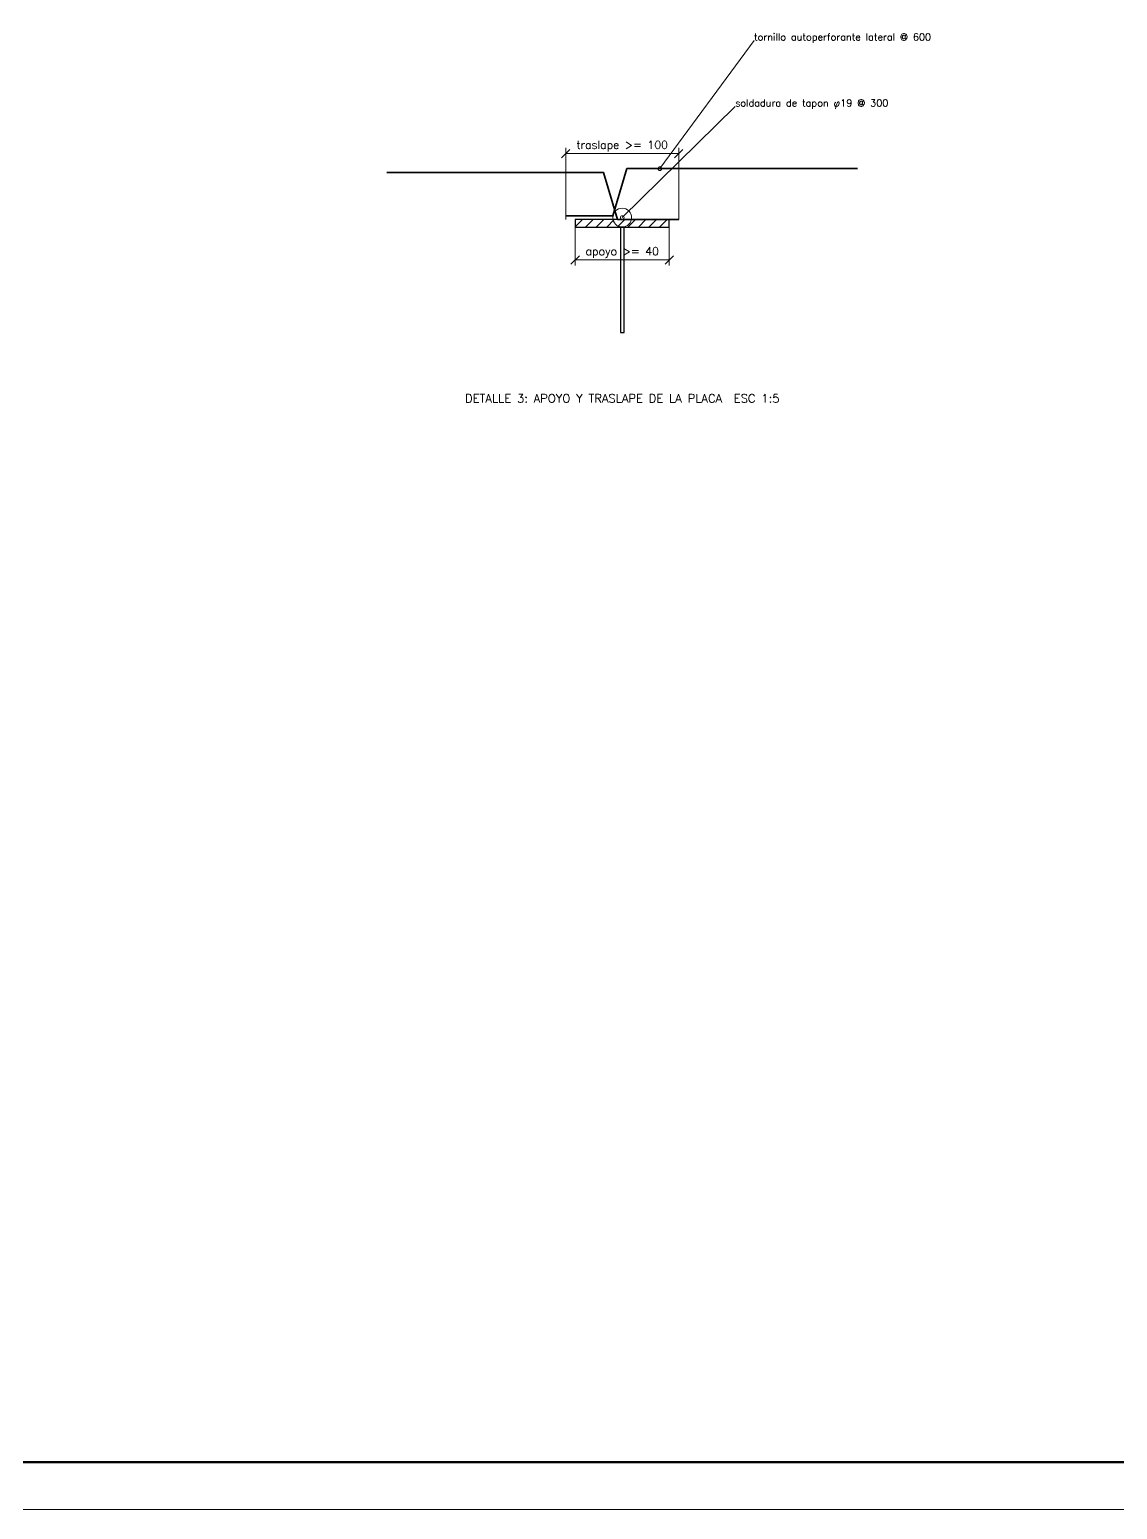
# Model space of a CAD drawing. Header units: metres. Extents: x 0 to 84, y 0 to 59.4.
# Drawn here: x 35.41 to 58.52, y 0 to 31.43 of the extents above; entities that cross this region are included whole.
import ezdxf
from ezdxf.enums import TextEntityAlignment as Align

# ---------------------------------------------------------------- set-up
doc = ezdxf.new("R2010")
doc.units = ezdxf.units.M
for name, color, linetype, lineweight in [('BORDER_LIMITS', 7, 'Continuous', 18), ('DRAWING_BORDER', 7, 'Continuous', 50), ('E_ARMADO', 7, 'Continuous', 35), ('E_ARMADO_FINO', 7, 'Continuous', 18), ('E_COTAS', 7, 'Continuous', 13), ('E_HATCH', 7, 'Continuous', 13), ('E_TEXTO', 7, 'Continuous', 13), ('E_VIGAS_ACERO', 7, 'Continuous', 25)]:
    doc.layers.add(name, color=color, linetype=linetype, lineweight=lineweight)
doc.styles.add('KUBIEC', font='romans.shx')

msp = doc.modelspace()

# ---------------------------------------------------------------- hatches: boundary and pattern name
at = {"layer": 'E_HATCH'}
h = msp.add_hatch(dxfattribs=at)
h.set_pattern_fill('ANSI31', scale=0.05)
h.paths.add_polyline_path([(47, 27.24), (49, 27.24), (49, 27.4), (47, 27.4)])

# ---------------------------------------------------------------- linework, layer by layer
at = {"layer": 'BORDER_LIMITS'}
msp.add_lwpolyline([(0, 0), (84, 0), (84, 59.4), (0, 59.4)], close=True, dxfattribs=at)
at = {"layer": 'DRAWING_BORDER'}
msp.add_lwpolyline([(1, 1), (83, 1), (83, 58.4), (1, 58.4)], close=True, dxfattribs=at)
at = {"layer": 'E_ARMADO'}
for points in [[(43, 28.4), (47.6, 28.4), (47.9, 27.4), (49.2, 27.4)], [(46.8, 27.48), (47.8, 27.48), (48.1, 28.48), (53, 28.48)]]:
    msp.add_lwpolyline(points, dxfattribs=at)
at = {"layer": 'E_ARMADO_FINO'}
msp.add_circle((48, 27.44), 0.2, dxfattribs=at)
at = {"layer": 'E_COTAS'}
for p, q in [((50.8, 31.2), (48.8, 28.48)), ((50.4, 29.8), (48, 27.44)), ((46.8, 27.4), (46.8, 28.92)), ((49.2, 27.4), (49.2, 28.92)), ((46.71, 28.71), (46.89, 28.89)), ((46.8, 28.8), (49.2, 28.8)), ((49.11, 28.71), (49.29, 28.89)), ((47, 27.24), (47, 26.42)), ((49, 27.24), (49, 26.42)), ((46.91, 26.45), (47.09, 26.63)), ((47, 26.54), (49, 26.54)), ((48.91, 26.45), (49.09, 26.63))]:
    msp.add_line(p, q, dxfattribs=at)
for centre in [(48.8, 28.48), (48, 27.44)]:
    msp.add_circle(centre, 0.04, dxfattribs=at)
at = {"layer": 'E_VIGAS_ACERO'}
for points in [[(47, 27.24), (49, 27.24), (49, 27.4), (47, 27.4)], [(47.96, 25), (48.04, 25), (48.04, 27.24), (47.96, 27.24)]]:
    msp.add_lwpolyline(points, close=True, dxfattribs=at)

# ---------------------------------------------------------------- texts
at = {"layer": 'E_COTAS', "style": 'KUBIEC'}
for s, p in [('traslape >= 100', (48, 28.85)), ('apoyo >= 40', (48, 26.59))]:
    msp.add_text(s, height=0.17, dxfattribs=at).set_placement(p, align=Align.BOTTOM_CENTER)
at = {"layer": 'E_TEXTO', "style": 'KUBIEC'}
for s, p in [('tornillo autoperforante lateral @ 600', (50.8, 31.2)), ('soldadura de tapon φ19 @ 300', (50.4, 29.8))]:
    msp.add_text(s, height=0.15, dxfattribs=at).set_placement(p)
msp.add_text('DETALLE 3: APOYO Y TRASLAPE DE LA PLACA  ESC 1:5', height=0.18, dxfattribs=at).set_placement((48, 23.6), align=Align.MIDDLE_CENTER)

doc.saveas('drawing.dxf')
